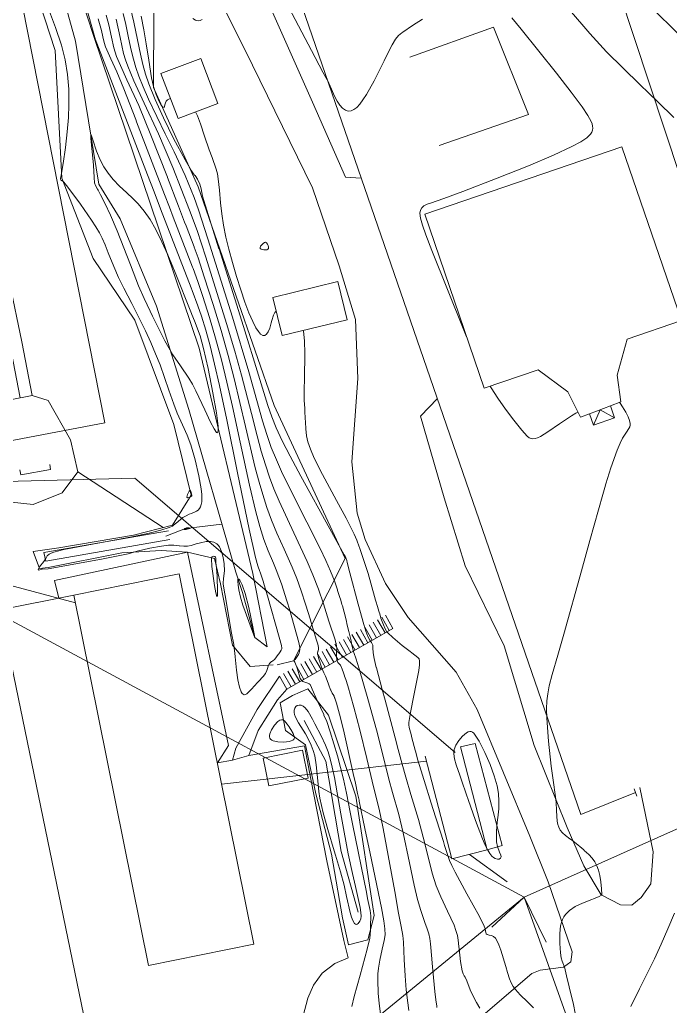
# Model space of a CAD drawing. Header units: metres. Extents: x 1233805 to 1234355, y 654698 to 655114.
# Drawn here: x 1234128.7 to 1234171.6, y 654927.6 to 654992.7 of the extents above; entities that cross this region are included whole.
import ezdxf

# ---------------------------------------------------------------- set-up
doc = ezdxf.new("R2010")
doc.units = ezdxf.units.M

msp = doc.modelspace()

# ---------------------------------------------------------------- linework, layer by layer
at = {"layer": 'ИИ_ГИДРОГРАФИЯ', "lineweight": 0}
for points, elevation in [([(1234145.013, 654951.344), (1234144.198, 654951.95), (1234143.374, 654954.929), (1234142.943, 654956.27), (1234139.842, 654967.008), (1234137.711, 654973.813), (1234135.295, 654979.585), (1234133.888, 654981.868), (1234132.364, 654991.308), (1234129.181, 655002.757), (1234126.804, 655011.427), (1234125.945, 655015.295), (1234122.899, 655028.824), (1234120.597, 655040.323), (1234119.644, 655042.035), (1234122.284, 655043.286), (1234123.524, 655041.825), (1234124.913, 655028.55), (1234129.789, 655003.198), (1234133.568, 654991.624), (1234140.523, 654971.04), (1234144.06, 654956.184), (1234145.013, 654951.344)], 5.096), ([(1234142.029, 654959.436), (1234139.618, 654959.141), (1234138.315, 654958.65)], 5.088), ([(1234151.029, 654933.822), (1234149.893, 654937.831), (1234148.891, 654943.8), (1234147.458, 654946.482)], 5.311)]:
    msp.add_lwpolyline(points, dxfattribs=dict(at, elevation=elevation))
at = {"layer": 'ИИ_ГОРИЗОНТАЛИ_ОСН', "lineweight": 0}
for points, elevation in [([(1234143.442, 654999.229), (1234147.946, 654990.702), (1234148.7, 654989.274), (1234148.978, 654988.748), (1234149.018, 654988.672)], 9), ([(1234133.028, 654993.674), (1234133.581, 654991.717), (1234133.6, 654991.649), (1234133.606, 654991.619), (1234133.614, 654991.585), (1234133.631, 654991.542), (1234133.646, 654991.506), (1234133.658, 654991.474), (1234134.362, 654989.64), (1234137.112, 654982.499), (1234137.548, 654981.367), (1234137.977, 654980.255), (1234139.987, 654975.041), (1234140.059, 654974.854), (1234140.445, 654973.841), (1234140.676, 654973.162), (1234140.96, 654972.244), (1234141.242, 654971.214), (1234141.544, 654969.993), (1234141.864, 654968.587), (1234142.345, 654966.318), (1234143.056, 654962.815), (1234143.815, 654959.103), (1234144.242, 654957.235), (1234144.396, 654956.69), (1234144.534, 654956.315), (1234144.555, 654956.266), (1234144.773, 654955.612), (1234144.779, 654955.594), (1234144.825, 654955.433), (1234145.033, 654954.717), (1234145.815, 654951.976), (1234145.962, 654951.425), (1234145.991, 654951.258), (1234145.99, 654951.257), (1234145.981, 654951.214), (1234145.979, 654951.204), (1234145.942, 654951.117), (1234145.864, 654951.003), (1234145.78, 654950.883), (1234145.746, 654950.834), (1234145.525, 654950.535), (1234145.366, 654950.405), (1234145.306, 654950.364), (1234145.164, 654950.236), (1234145.083, 654950.097), (1234145.054, 654949.978), (1234144.998, 654949.769), (1234144.901, 654949.584), (1234144.74, 654949.377), (1234144.445, 654949.054), (1234144.115, 654948.695), (1234144.045, 654948.614), (1234143.768, 654948.319), (1234143.667, 654948.24), (1234143.578, 654948.196), (1234143.495, 654948.185), (1234143.42, 654948.21), (1234143.353, 654948.271), (1234143.292, 654948.368), (1234143.185, 654948.679), (1234143.084, 654949.161), (1234142.991, 654949.807), (1234142.897, 654950.678), (1234142.895, 654950.702), (1234142.808, 654951.472), (1234142.804, 654951.489), (1234142.658, 654952.241), (1234142.234, 654954.72), (1234142.215, 654954.833), (1234142.213, 654954.843), (1234142.114, 654955.481), (1234142.108, 654955.623), (1234142.122, 654955.767), (1234142.134, 654955.849), (1234142.19, 654956.349), (1234142.181, 654956.812), (1234142.116, 654957.242), (1234142.005, 654957.63), (1234141.86, 654957.934), (1234141.777, 654958.05), (1234141.689, 654958.142), (1234141.498, 654958.255), (1234141.263, 654958.302), (1234140.981, 654958.287), (1234140.616, 654958.207), (1234140.331, 654958.128), (1234139.987, 654958.036), (1234139.762, 654957.994), (1234139.508, 654957.983), (1234139.217, 654958.015), (1234139.202, 654958.017), (1234138.854, 654958.054), (1234138.501, 654958.049), (1234138.031, 654957.989), (1234137.257, 654957.842), (1234136.421, 654957.654), (1234136.044, 654957.545), (1234135.827, 654957.48), (1234134.192, 654957.143), (1234131.173, 654956.59), (1234130.56, 654956.498), (1234130.152, 654956.459), (1234130.117, 654956.457), (1234130.007, 654956.432), (1234129.994, 654956.424), (1234129.931, 654956.405), (1234129.897, 654956.419), (1234129.91, 654956.493), (1234129.987, 654956.629), (1234130.254, 654956.983), (1234130.311, 654957.045), (1234130.384, 654957.145), (1234130.4, 654957.177), (1234130.491, 654957.338), (1234130.609, 654957.454), (1234130.743, 654957.53), (1234130.933, 654957.599), (1234131.594, 654957.76), (1234134.078, 654958.234), (1234134.212, 654958.259), (1234136.074, 654958.609), (1234137.22, 654958.844), (1234137.982, 654959.031), (1234138.533, 654959.21), (1234138.754, 654959.313), (1234138.968, 654959.483), (1234138.995, 654959.507), (1234139.452, 654959.87), (1234139.66, 654959.997), (1234139.862, 654960.092), (1234140.026, 654960.15), (1234140.349, 654960.287), (1234140.457, 654960.368), (1234140.543, 654960.466), (1234140.613, 654960.589), (1234140.663, 654960.737), (1234140.694, 654960.91), (1234140.707, 654961.111), (1234140.698, 654961.405), (1234140.661, 654961.761), (1234140.51, 654962.635), (1234140.263, 654963.671), (1234139.967, 654964.663), (1234139.724, 654965.316), (1234139.419, 654965.982), (1234139.064, 654966.766), (1234138.845, 654967.35), (1234138.523, 654968.286), (1234137.94, 654969.944), (1234137.65, 654970.678), (1234137.329, 654971.423), (1234136.971, 654972.195), (1234136.558, 654973.033), (1234136.066, 654973.99), (1234135.546, 654975.004), (1234135.201, 654975.716), (1234134.886, 654976.43), (1234134.52, 654977.333), (1234134.306, 654977.865), (1234134.117, 654978.3), (1234133.931, 654978.669), (1234133.709, 654979.052), (1234133.421, 654979.497), (1234132.676, 654980.56), (1234131.85, 654981.672), (1234131.577, 654982.008), (1234131.465, 654982.118), (1234131.435, 654982.117)], 5.5), ([(1234131.435, 654982.117), (1234131.432, 654982.113), (1234131.415, 654982.099), (1234131.399, 654982.118), (1234131.369, 654982.205), (1234131.363, 654982.286), (1234131.376, 654982.345), (1234131.54, 654983.237), (1234131.69, 654984.293), (1234131.807, 654985.322), (1234131.885, 654986.264), (1234131.922, 654987.108), (1234131.91, 654988.137), (1234131.826, 654989.114), (1234131.666, 654990.07), (1234131.427, 654991.036), (1234131.044, 654992.213), (1234130.442, 654993.794)], 5.5), ([(1234164.972, 654993.38), (1234166.331, 654991.809), (1234167.428, 654990.609), (1234168.515, 654989.523), (1234169.629, 654988.448), (1234170.824, 654987.296), (1234171.862, 654986.267)], 9.5), ([(1234134.37, 654993.034), (1234134.554, 654992.389), (1234134.736, 654991.571), (1234134.894, 654990.866), (1234135.074, 654990.296), (1234135.318, 654989.703), (1234135.751, 654988.762), (1234136.53, 654987.055), (1234137.333, 654985.117), (1234138.421, 654982.325), (1234138.425, 654982.316), (1234139.156, 654980.414), (1234139.56, 654979.364), (1234139.655, 654979.115), (1234140.187, 654977.734), (1234140.197, 654977.71), (1234140.448, 654977.022), (1234140.864, 654975.766), (1234141.449, 654973.924), (1234141.967, 654972.209), (1234142.431, 654970.577), (1234142.837, 654969.042), (1234143.589, 654965.875), (1234144.231, 654963.158), (1234144.482, 654962.203), (1234144.718, 654961.39), (1234144.996, 654960.543), (1234145.31, 654959.701), (1234145.663, 654958.851), (1234146.139, 654957.787), (1234146.669, 654956.595), (1234146.965, 654955.851), (1234147.258, 654955.04), (1234147.547, 654954.167), (1234147.866, 654953.127), (1234147.897, 654953.023), (1234148.213, 654951.997), (1234148.26, 654951.847), (1234148.356, 654951.513), (1234148.401, 654951.291), (1234148.402, 654951.174), (1234148.375, 654951.072), (1234148.365, 654951.046), (1234148.338, 654950.897), (1234148.346, 654950.846), (1234148.353, 654950.826), (1234148.408, 654950.625), (1234148.426, 654950.557), (1234148.622, 654949.925), (1234148.761, 654949.635), (1234148.877, 654949.398), (1234149.038, 654948.952), (1234149.085, 654948.809), (1234149.202, 654948.512), (1234149.217, 654948.477), (1234149.238, 654948.428), (1234149.306, 654948.284), (1234149.353, 654948.227), (1234149.382, 654948.194), (1234149.432, 654948.084), (1234149.432, 654948.084), (1234149.434, 654948.078), (1234149.466, 654947.982), (1234149.473, 654947.96), (1234149.494, 654947.9), (1234149.497, 654947.894), (1234149.589, 654947.63), (1234149.792, 654946.905), (1234150.045, 654945.874), (1234150.698, 654942.975), (1234150.84, 654942.337), (1234150.99, 654941.673), (1234151.083, 654941.233), (1234151.096, 654941.162), (1234151.454, 654939.35), (1234151.808, 654937.693), (1234152.563, 654934.11), (1234152.722, 654933.264), (1234152.794, 654932.725), (1234152.802, 654932.339), (1234152.749, 654931.956), (1234152.619, 654931.382), (1234152.455, 654930.66), (1234152.365, 654930.13), (1234152.329, 654929.759), (1234152.314, 654929.369), (1234152.349, 654928.474), (1234152.407, 654927.834), (1234152.507, 654927.105)], 6.5), ([(1234135.031, 654992.758), (1234135.301, 654991.547), (1234135.536, 654990.499), (1234135.66, 654990.072), (1234135.804, 654989.652), (1234136.199, 654988.7), (1234136.894, 654987.213), (1234137.83, 654985.202), (1234138.774, 654982.982), (1234139.884, 654980.168), (1234140.388, 654978.814), (1234140.969, 654977.047), (1234142.339, 654972.676), (1234142.88, 654970.852), (1234143.324, 654969.27), (1234143.975, 654966.731), (1234144.344, 654965.27), (1234144.621, 654964.248), (1234144.893, 654963.346), (1234145.169, 654962.533), (1234145.46, 654961.776), (1234145.806, 654960.959), (1234146.779, 654958.875), (1234147.665, 654956.98), (1234148.039, 654956.087), (1234148.396, 654955.147), (1234148.735, 654954.17), (1234149.095, 654953.039), (1234149.139, 654952.896), (1234149.474, 654951.869), (1234149.495, 654951.809), (1234149.559, 654951.576), (1234149.56, 654951.568), (1234149.572, 654951.514), (1234149.595, 654951.411), (1234149.611, 654951.25), (1234149.604, 654951.113), (1234149.597, 654950.984), (1234149.598, 654950.681), (1234149.622, 654950.452), (1234149.648, 654950.363), (1234149.69, 654950.298), (1234149.743, 654950.249), (1234149.85, 654950.139), (1234149.969, 654949.869), (1234149.969, 654949.868), (1234149.971, 654949.863), (1234150.052, 654949.618), (1234150.068, 654949.563), (1234150.116, 654949.418), (1234150.125, 654949.401), (1234150.207, 654949.195), (1234150.343, 654948.765), (1234150.746, 654947.357), (1234151.137, 654945.868), (1234151.592, 654943.962), (1234151.947, 654942.473), (1234152.109, 654941.844), (1234152.41, 654940.637), (1234152.681, 654939.362), (1234153.44, 654935.199), (1234153.693, 654933.775), (1234153.856, 654932.895), (1234153.964, 654932.283), (1234154.009, 654931.848), (1234154.072, 654930.7), (1234154.127, 654929.636), (1234154.197, 654928.701), (1234154.298, 654927.85), (1234154.371, 654927.351)], 7), ([(1234135.508, 654993.128), (1234135.68, 654992.413), (1234135.866, 654991.524), (1234136.034, 654990.725), (1234136.178, 654990.132), (1234136.343, 654989.565), (1234136.535, 654989.008), (1234136.816, 654988.302), (1234137.182, 654987.474), (1234138.286, 654985.198), (1234138.879, 654983.997), (1234139.592, 654982.445), (1234140.189, 654980.983), (1234140.474, 654980.189), (1234141.093, 654978.269), (1234142.724, 654973.103), (1234143.81, 654969.497), (1234144.34, 654967.599), (1234144.713, 654966.265), (1234144.993, 654965.349), (1234145.289, 654964.505), (1234145.621, 654963.676), (1234145.966, 654962.902), (1234146.393, 654962.004), (1234147.626, 654959.576), (1234148.52, 654957.821), (1234148.895, 654957.033), (1234149.206, 654956.325), (1234149.45, 654955.701), (1234149.652, 654955.099), (1234149.661, 654955.07), (1234149.815, 654954.598), (1234149.85, 654954.492), (1234149.895, 654954.339), (1234149.954, 654954.136), (1234149.984, 654954.041), (1234150.103, 654953.636), (1234150.221, 654953.127), (1234150.3, 654952.777), (1234150.405, 654952.354), (1234150.469, 654952.098), (1234150.551, 654951.727), (1234150.587, 654951.558), (1234150.653, 654951.272), (1234150.689, 654951.115), (1234150.699, 654951.069), (1234150.749, 654950.904), (1234150.755, 654950.893), (1234150.877, 654950.593), (1234151.097, 654949.9), (1234151.67, 654947.913), (1234152.229, 654945.861), (1234152.645, 654944.21), (1234153.054, 654942.608), (1234153.301, 654941.733), (1234153.705, 654940.283), (1234154.004, 654939.071), (1234154.418, 654937.082), (1234154.722, 654935.605), (1234154.939, 654934.673), (1234155.154, 654933.933), (1234155.43, 654933.157), (1234155.588, 654932.725), (1234155.682, 654932.413), (1234155.753, 654932.098), (1234155.808, 654931.739), (1234155.891, 654930.755), (1234155.911, 654930.458), (1234155.989, 654929.529), (1234156.09, 654928.595), (1234156.162, 654928.051), (1234156.214, 654927.634), (1234156.221, 654927.551)], 7.5), ([(1234136.682, 654992.956), (1234136.871, 654992.048), (1234137.03, 654991.141), (1234137.19, 654990.057), (1234137.371, 654988.9), (1234137.509, 654988.315), (1234137.682, 654987.782), (1234137.885, 654987.319), (1234137.99, 654987.135), (1234138.086, 654987.002), (1234138.153, 654986.944), (1234138.201, 654986.941), (1234138.235, 654986.992), (1234138.266, 654987.113), (1234138.298, 654987.243), (1234138.354, 654987.359), (1234138.439, 654987.445), (1234138.555, 654987.505), (1234138.629, 654987.522)], 8.5), ([(1234140.108, 654992.815), (1234140.289, 654992.701), (1234140.454, 654992.655), (1234140.594, 654992.671), (1234140.732, 654992.738)], 9), ([(1234148.997, 654988.734), (1234149.253, 654988.135), (1234149.453, 654987.688), (1234149.632, 654987.352), (1234149.812, 654987.084), (1234149.994, 654986.886), (1234150.18, 654986.756), (1234150.367, 654986.697), (1234150.557, 654986.711), (1234150.748, 654986.796), (1234150.93, 654986.94), (1234151.129, 654987.153), (1234151.343, 654987.436), (1234151.575, 654987.788), (1234152.082, 654988.691), (1234152.733, 654990.006), (1234152.958, 654990.47), (1234153.262, 654991.063), (1234153.493, 654991.446), (1234153.681, 654991.676), (1234153.914, 654991.861), (1234153.918, 654991.864), (1234153.967, 654991.898), (1234154.619, 654992.344), (1234155.283, 654992.771)], 9), ([(1234161.171, 654992.842), (1234161.787, 654992.104), (1234164.122, 654989.188), (1234165.087, 654987.938), (1234165.808, 654986.967), (1234166.191, 654986.409), (1234166.407, 654986.017), (1234166.47, 654985.851), (1234166.505, 654985.7), (1234166.513, 654985.561), (1234166.494, 654985.43), (1234166.446, 654985.303), (1234166.368, 654985.179), (1234166.259, 654985.056), (1234166.116, 654984.931), (1234165.719, 654984.666), (1234165.129, 654984.351), (1234163.922, 654983.792), (1234162.273, 654983.092), (1234160.208, 654982.262), (1234157.947, 654981.392), (1234156.673, 654980.921), (1234155.791, 654980.618), (1234155.576, 654980.545), (1234155.364, 654980.443), (1234155.223, 654980.317), (1234155.137, 654980.154), (1234155.106, 654979.949), (1234155.141, 654979.628), (1234155.264, 654979.176), (1234155.492, 654978.523), (1234155.883, 654977.505), (1234156.913, 654974.923), (1234158.056, 654972.122), (1234158.189, 654971.806)], 9), ([(1234140.287, 654986.646), (1234140.421, 654986.372), (1234140.618, 654985.857), (1234140.883, 654985.047), (1234141.183, 654984.142), (1234141.372, 654983.644), (1234141.648, 654982.873), (1234141.73, 654982.548), (1234141.787, 654982.216), (1234141.855, 654981.471), (1234141.925, 654980.638), (1234142.013, 654979.911), (1234142.136, 654979.159), (1234142.295, 654978.378), (1234142.488, 654977.573), (1234142.723, 654976.695), (1234142.989, 654975.788), (1234143.269, 654974.904), (1234143.548, 654974.096), (1234143.814, 654973.393), (1234144.059, 654972.819), (1234144.276, 654972.39), (1234144.434, 654972.143), (1234144.583, 654971.978), (1234144.722, 654971.895), (1234144.788, 654971.885), (1234144.851, 654971.894), (1234144.969, 654971.974), (1234145.079, 654972.134), (1234145.181, 654972.373), (1234145.286, 654972.719), (1234145.326, 654972.866), (1234145.429, 654973.219), (1234145.515, 654973.405), (1234145.602, 654973.487)], 8.5), ([(1234133.618, 654981.97), (1234133.593, 654982.31), (1234133.546, 654983.126), (1234133.455, 654984.033), (1234133.37, 654984.882), (1234133.362, 654985.181), (1234133.376, 654985.182), (1234133.401, 654985.129), (1234133.503, 654984.809), (1234133.75, 654984.049), (1234133.978, 654983.483), (1234134.217, 654983.028), (1234134.505, 654982.595), (1234134.845, 654982.178), (1234135.264, 654981.745), (1234135.724, 654981.315), (1234136.16, 654980.907), (1234136.49, 654980.57), (1234136.901, 654980.085), (1234137.279, 654979.54), (1234137.665, 654978.874), (1234138.066, 654978.073), (1234138.451, 654977.221), (1234138.901, 654976.157), (1234140.025, 654973.328), (1234140.049, 654973.265), (1234140.206, 654972.862), (1234140.583, 654971.86), (1234140.818, 654971.025), (1234141.114, 654969.708), (1234141.435, 654968.1), (1234141.664, 654966.774), (1234141.772, 654965.903), (1234141.781, 654965.642), (1234141.759, 654965.5), (1234141.725, 654965.469), (1234141.673, 654965.495), (1234141.515, 654965.72), (1234141.282, 654966.169), (1234140.905, 654966.983), (1234140.309, 654968.244), (1234140.083, 654968.667), (1234139.849, 654969.062), (1234139.28, 654969.893), (1234138.783, 654970.612), (1234138.26, 654971.527), (1234137.576, 654972.888), (1234137.439, 654973.168), (1234137.282, 654973.485), (1234136.882, 654974.32), (1234136.526, 654975.163), (1234135.993, 654976.54), (1234135.11, 654978.796), (1234134.666, 654979.824), (1234134.293, 654980.613), (1234134.003, 654981.177), (1234133.844, 654981.467), (1234133.802, 654981.543), (1234133.679, 654981.781), (1234133.618, 654981.97)], 5), ([(1234144.545, 654977.686), (1234144.562, 654977.636), (1234144.612, 654977.592), (1234144.794, 654977.535), (1234144.904, 654977.53), (1234144.995, 654977.546), (1234145.058, 654977.582), (1234145.092, 654977.638), (1234145.098, 654977.717), (1234145.078, 654977.817), (1234145.033, 654977.923), (1234144.978, 654978.002), (1234144.91, 654978.037), (1234144.838, 654978.013), (1234144.755, 654977.949), (1234144.66, 654977.865), (1234144.579, 654977.773), (1234144.545, 654977.686)], 9), ([(1234147.39, 654972.222), (1234147.404, 654972.163), (1234147.474, 654971.543), (1234147.498, 654970.699), (1234147.477, 654969.053), (1234147.463, 654968.302), (1234147.464, 654967.629), (1234147.492, 654967.067), (1234147.509, 654966.819), (1234147.575, 654965.765), (1234147.577, 654965.727), (1234147.614, 654965.274), (1234147.703, 654964.863), (1234147.868, 654964.378), (1234148.117, 654963.802), (1234148.664, 654962.717), (1234149.594, 654961.007), (1234150.233, 654959.835), (1234150.76, 654958.781), (1234150.928, 654958.384), (1234151.093, 654957.93), (1234151.101, 654957.906), (1234151.153, 654957.758), (1234151.681, 654956.173), (1234152.109, 654954.672), (1234152.175, 654954.429), (1234152.325, 654953.93), (1234152.33, 654953.915), (1234152.419, 654953.632), (1234152.449, 654953.521), (1234152.528, 654953.239), (1234152.694, 654952.786), (1234152.809, 654952.521), (1234152.918, 654952.339), (1234153.042, 654952.199), (1234153.249, 654952.014), (1234153.317, 654951.955), (1234153.459, 654951.831), (1234153.931, 654951.429), (1234154.452, 654951.034), (1234154.577, 654950.942), (1234154.971, 654950.638), (1234155.053, 654950.544), (1234155.085, 654950.399), (1234155.078, 654950.153), (1234155.03, 654949.789), (1234154.704, 654948.134), (1234154.474, 654947), (1234154.377, 654946.357), (1234154.372, 654946.172), (1234154.393, 654946.035), (1234154.393, 654946.035), (1234154.397, 654946.022), (1234154.514, 654945.566), (1234154.577, 654945.33), (1234154.789, 654944.527), (1234154.807, 654944.455), (1234154.97, 654943.859), (1234155.268, 654942.879), (1234155.961, 654940.677), (1234156.649, 654938.488), (1234156.731, 654938.224), (1234157.056, 654937.247), (1234157.206, 654936.909), (1234157.432, 654936.468), (1234158.209, 654935.046), (1234159.029, 654933.543), (1234159.341, 654932.913), (1234159.407, 654932.739), (1234159.433, 654932.61), (1234159.434, 654932.598), (1234159.454, 654932.488), (1234159.487, 654932.41), (1234159.536, 654932.357), (1234159.602, 654932.33), (1234159.677, 654932.323), (1234159.836, 654932.299), (1234159.967, 654932.231), (1234160.09, 654932.107), (1234160.206, 654931.926), (1234160.323, 654931.671), (1234160.452, 654931.321), (1234160.778, 654930.247), (1234160.894, 654929.848), (1234161.023, 654929.443), (1234161.136, 654929.159), (1234161.258, 654928.935), (1234161.415, 654928.721), (1234161.721, 654928.387), (1234162.2, 654927.923), (1234162.26, 654927.868), (1234162.604, 654927.515)], 8.5), ([(1234159.746, 654968.544), (1234159.814, 654968.426), (1234160.244, 654967.755), (1234160.746, 654967.035), (1234161.301, 654966.294), (1234161.836, 654965.63), (1234162.191, 654965.245), (1234162.323, 654965.144), (1234162.445, 654965.085), (1234162.57, 654965.064), (1234162.707, 654965.08), (1234162.864, 654965.134), (1234163.062, 654965.232), (1234163.544, 654965.526), (1234164.318, 654966.048), (1234165.116, 654966.584), (1234165.404, 654966.754), (1234165.543, 654966.822)], 9), ([(1234168.287, 654967.477), (1234168.332, 654967.432), (1234168.492, 654967.182), (1234168.706, 654966.821), (1234168.856, 654966.529), (1234168.954, 654966.283), (1234168.996, 654966.087), (1234168.993, 654965.967), (1234168.96, 654965.853), (1234168.78, 654965.566), (1234168.484, 654965.112), (1234168.317, 654964.771), (1234168.131, 654964.328), (1234167.708, 654963.146), (1234167.387, 654962.093), (1234167.318, 654961.85), (1234167.189, 654961.397), (1234166.33, 654958.361), (1234165.771, 654956.355), (1234164.601, 654952.174), (1234164.204, 654950.794), (1234163.837, 654949.508), (1234163.648, 654948.765), (1234163.546, 654948.246), (1234163.49, 654947.768), (1234163.47, 654947.259), (1234163.484, 654946.64), (1234163.591, 654945.109), (1234163.77, 654943.466), (1234163.927, 654942.38), (1234164.04, 654941.604), (1234164.096, 654941.08), (1234164.124, 654940.514), (1234164.167, 654939.843), (1234164.209, 654939.619), (1234164.268, 654939.433), (1234164.373, 654939.239), (1234164.522, 654939.057), (1234164.715, 654938.885), (1234164.998, 654938.682), (1234165.112, 654938.603), (1234165.417, 654938.372), (1234165.8, 654938.046), (1234165.928, 654937.935), (1234165.956, 654937.911), (1234166.259, 654937.637), (1234166.475, 654937.402), (1234166.651, 654937.155), (1234166.787, 654936.894), (1234166.893, 654936.601), (1234166.981, 654936.249), (1234167.051, 654935.843), (1234167.104, 654935.37), (1234167.124, 654934.995), (1234167.124, 654934.995), (1234167.122, 654934.99), (1234167.115, 654934.978), (1234167.111, 654934.974), (1234167.089, 654934.947), (1234167.089, 654934.947), (1234166.944, 654934.86), (1234166.56, 654934.71), (1234166.465, 654934.676), (1234165.839, 654934.436), (1234165.366, 654934.204), (1234164.991, 654933.952), (1234164.841, 654933.819), (1234164.717, 654933.681), (1234164.606, 654933.52), (1234164.515, 654933.34), (1234164.442, 654933.142), (1234164.388, 654932.923), (1234164.335, 654932.433), (1234164.349, 654931.799), (1234164.349, 654931.797), (1234164.35, 654931.774), (1234164.389, 654931.143), (1234164.433, 654930.824), (1234164.496, 654930.602), (1234164.592, 654930.374), (1234164.609, 654930.338), (1234164.648, 654930.23), (1234164.65, 654930.216), (1234164.777, 654929.624), (1234164.96, 654928.901), (1234165.252, 654927.734), (1234165.364, 654927.172)], 9), ([(1234139.619, 654959.089), (1234139.593, 654959.092), (1234139.557, 654959.095), (1234139.535, 654959.095), (1234139.509, 654959.099), (1234139.544, 654959.125), (1234139.55, 654959.129), (1234139.586, 654959.155), (1234139.586, 654959.156), (1234139.697, 654959.189), (1234139.864, 654959.194), (1234139.942, 654959.181), (1234139.907, 654959.159), (1234139.82, 654959.133), (1234139.728, 654959.11), (1234139.669, 654959.096), (1234139.638, 654959.09), (1234139.619, 654959.089)], 5), ([(1234143.563, 654954.859), (1234143.797, 654953.93), (1234144.084, 654952.56), (1234144.091, 654952.523), (1234144.18, 654952.08), (1234144.206, 654951.947), (1234144.196, 654951.935), (1234144.036, 654952.351), (1234143.407, 654954.085), (1234143.248, 654954.617), (1234143.153, 654955.1), (1234143.104, 654955.408), (1234143.078, 654955.679), (1234143.083, 654955.774), (1234143.105, 654955.817), (1234143.148, 654955.808), (1234143.207, 654955.741), (1234143.368, 654955.425), (1234143.563, 654954.859)], 5), ([(1234147.079, 654946.327), (1234146.878, 654946.707), (1234146.82, 654946.87), (1234146.792, 654947.014), (1234146.793, 654947.166), (1234146.831, 654947.302), (1234146.902, 654947.408), (1234147, 654947.476), (1234147.123, 654947.502), (1234147.26, 654947.482), (1234147.4, 654947.419), (1234147.53, 654947.319), (1234147.725, 654947.067), (1234148, 654946.572), (1234148.07, 654946.439), (1234148.161, 654946.266), (1234148.579, 654945.46), (1234148.862, 654944.846), (1234149.032, 654944.404), (1234149.176, 654943.942), (1234149.312, 654943.402), (1234149.455, 654942.723), (1234149.885, 654940.32), (1234150.097, 654939.104), (1234150.365, 654937.679), (1234150.641, 654936.388), (1234150.84, 654935.534), (1234151.153, 654934.135), (1234151.208, 654933.803), (1234151.224, 654933.571), (1234151.204, 654933.398), (1234151.143, 654933.242), (1234151.022, 654933.075), (1234150.96, 654933.035), (1234150.898, 654933.025), (1234150.839, 654933.045), (1234150.78, 654933.094), (1234150.669, 654933.28), (1234150.587, 654933.503), (1234150.497, 654933.82), (1234150.258, 654934.859), (1234150.089, 654935.617), (1234149.861, 654936.496), (1234149.53, 654937.589), (1234149.438, 654937.882), (1234149.014, 654939.289), (1234148.713, 654940.382), (1234148.495, 654941.361), (1234148.425, 654941.801), (1234148.374, 654942.258), (1234148.337, 654942.711), (1234148.259, 654943.556), (1234148.153, 654944.151), (1234148.051, 654944.503), (1234147.915, 654944.863), (1234147.745, 654945.228), (1234147.537, 654945.607), (1234147.232, 654946.09), (1234147.079, 654946.327)], 5.5), ([(1234160.072, 654937.376), (1234160.215, 654937.334), (1234160.34, 654937.34), (1234160.426, 654937.391), (1234160.459, 654937.48), (1234160.437, 654937.598), (1234160.356, 654937.796), (1234160.219, 654938.155), (1234160.169, 654938.475), (1234160.165, 654938.918), (1234160.167, 654939.013), (1234160.169, 654939.135), (1234160.181, 654939.531), (1234160.225, 654939.947), (1234160.241, 654940.066), (1234160.306, 654940.649), (1234160.319, 654941.156), (1234160.282, 654941.664), (1234160.194, 654942.173), (1234160.011, 654942.826), (1234159.738, 654943.571), (1234159.385, 654944.378), (1234159.006, 654945.12), (1234158.761, 654945.514), (1234158.662, 654945.634), (1234158.57, 654945.713), (1234158.482, 654945.754), (1234158.392, 654945.761), (1234158.296, 654945.733), (1234158.182, 654945.669), (1234157.914, 654945.443), (1234157.665, 654945.151), (1234157.481, 654944.849), (1234157.374, 654944.557), (1234157.345, 654944.278), (1234157.385, 654943.957), (1234157.496, 654943.554), (1234157.734, 654942.869), (1234157.852, 654942.535), (1234158.186, 654941.575), (1234158.294, 654941.264), (1234158.783, 654939.875), (1234159.235, 654938.682), (1234159.42, 654938.257), (1234159.588, 654937.923), (1234159.725, 654937.698), (1234159.855, 654937.534), (1234159.96, 654937.441), (1234160.072, 654937.376)], 9), ([(1234171.909, 654933.775), (1234171.479, 654932.742), (1234171.031, 654931.718), (1234170.59, 654930.759), (1234169.608, 654928.771), (1234169.024, 654927.604)], 9.5)]:
    msp.add_lwpolyline(points, dxfattribs=dict(at, elevation=elevation))
at = {"layer": 'ИИ_ГОРИЗОНТАЛИ_УТОЛЩ', "lineweight": 0}
for points, elevation in [([(1234135.985, 654993.498), (1234136.21, 654992.557), (1234136.45, 654991.397), (1234136.642, 654990.461), (1234136.804, 654989.774), (1234136.985, 654989.128), (1234137.193, 654988.502), (1234137.607, 654987.456), (1234138.158, 654986.242), (1234138.838, 654984.877), (1234139.591, 654983.477), (1234140.017, 654982.746), (1234140.14, 654982.566), (1234140.224, 654982.476), (1234140.258, 654982.445), (1234140.418, 654982.194), (1234140.564, 654981.873), (1234140.645, 654981.555), (1234140.751, 654981.088), (1234141.029, 654980.149), (1234141.831, 654977.609), (1234141.833, 654977.603), (1234143.449, 654972.487), (1234144.444, 654969.273), (1234144.699, 654968.42), (1234145.054, 654967.257), (1234145.312, 654966.512), (1234145.612, 654965.785), (1234146.014, 654964.938), (1234146.536, 654963.917), (1234147.231, 654962.611), (1234149.142, 654959.137), (1234150.103, 654957.423), (1234150.138, 654957.362), (1234150.216, 654957.208), (1234150.216, 654957.206), (1234150.217, 654957.204), (1234150.265, 654957.042), (1234150.303, 654956.896), (1234150.481, 654956.216), (1234151.033, 654954.149), (1234151.391, 654952.825), (1234151.532, 654952.382), (1234151.673, 654952.026), (1234151.787, 654951.788), (1234151.898, 654951.618), (1234151.991, 654951.451), (1234152.001, 654951.272), (1234152.015, 654950.944), (1234152.081, 654950.571), (1234152.223, 654949.981), (1234152.226, 654949.969), (1234152.232, 654949.946), (1234152.608, 654948.52), (1234152.8, 654947.817), (1234153.473, 654945.33), (1234153.669, 654944.565), (1234153.919, 654943.602), (1234154.161, 654942.744), (1234154.506, 654941.598), (1234155.002, 654939.939), (1234155.326, 654938.78), (1234155.625, 654937.575), (1234155.921, 654936.397), (1234156.185, 654935.57), (1234156.48, 654934.851), (1234156.928, 654933.9), (1234157.356, 654932.978), (1234157.485, 654932.629), (1234157.575, 654932.301), (1234157.633, 654931.979), (1234157.677, 654931.557), (1234157.689, 654931.416), (1234157.787, 654930.568), (1234157.893, 654929.96), (1234157.955, 654929.764), (1234158.035, 654929.639), (1234158.097, 654929.552), (1234158.2, 654929.29), (1234158.426, 654928.708), (1234158.616, 654928.293), (1234158.831, 654927.873), (1234159.051, 654927.486)], 8), ([(1234170.487, 654993.441), (1234172.084, 654991.869)], 10), ([(1234133.851, 654992.782), (1234134.077, 654992.019), (1234134.171, 654991.595), (1234134.252, 654991.233), (1234134.344, 654990.941), (1234134.692, 654990.151), (1234135.088, 654989.281), (1234135.543, 654988.172), (1234136.33, 654986.144), (1234136.393, 654985.978), (1234138.237, 654981.189), (1234138.554, 654980.365), (1234138.816, 654979.686), (1234140.087, 654976.387), (1234140.116, 654976.312), (1234140.44, 654975.451), (1234140.77, 654974.464), (1234141.208, 654973.075), (1234141.606, 654971.706), (1234141.989, 654970.283), (1234142.351, 654968.815), (1234142.72, 654967.194), (1234143.23, 654964.839), (1234143.846, 654962.009), (1234144.266, 654960.246), (1234144.532, 654959.28), (1234144.802, 654958.427), (1234145.08, 654957.675), (1234145.422, 654956.867), (1234145.612, 654956.43), (1234145.961, 654955.505), (1234146.32, 654954.369), (1234146.338, 654954.308), (1234146.48, 654953.838), (1234146.647, 654953.282), (1234147.108, 654951.633), (1234147.181, 654951.298), (1234147.179, 654951.156), (1234147.178, 654951.152), (1234147.157, 654951.055), (1234147.154, 654951.033), (1234147.131, 654950.948), (1234147.078, 654950.843), (1234146.861, 654950.513), (1234146.85, 654950.497), (1234146.795, 654950.412), (1234146.798, 654950.404), (1234146.799, 654950.403), (1234146.832, 654950.336), (1234146.935, 654950.108), (1234146.996, 654949.929), (1234146.997, 654949.929), (1234147.124, 654949.498), (1234147.202, 654949.262), (1234147.275, 654949.132), (1234147.368, 654949.055), (1234147.509, 654949.001), (1234147.573, 654948.982), (1234147.695, 654948.945), (1234147.797, 654948.9), (1234147.849, 654948.864), (1234147.944, 654948.665), (1234147.996, 654948.54), (1234148.314, 654947.797), (1234148.751, 654946.872), (1234148.767, 654946.841), (1234148.957, 654946.412), (1234149.181, 654945.741), (1234149.648, 654944.139), (1234150.048, 654942.616), (1234150.26, 654941.675), (1234150.502, 654940.441), (1234150.673, 654939.548), (1234151.564, 654935.156), (1234151.65, 654934.743), (1234151.812, 654933.949), (1234151.855, 654933.58), (1234151.843, 654932.911), (1234151.833, 654932.671), (1234151.832, 654932.616), (1234151.819, 654932.366), (1234151.785, 654932.119), (1234151.621, 654931.386), (1234151.154, 654929.682), (1234150.767, 654928.276), (1234150.609, 654927.601)], 6), ([(1234139.864, 654961.197), (1234139.932, 654961.234), (1234139.977, 654961.257), (1234139.989, 654961.262), (1234140.028, 654961.285), (1234140.04, 654961.332), (1234140.024, 654961.449), (1234139.981, 654961.594), (1234139.929, 654961.666), (1234139.899, 654961.655), (1234139.864, 654961.612), (1234139.762, 654961.401), (1234139.717, 654961.225), (1234139.726, 654961.186), (1234139.754, 654961.168), (1234139.864, 654961.197)], 6), ([(1234141.562, 654957.308), (1234141.502, 654957.329), (1234141.408, 654957.312), (1234141.355, 654957.271), (1234141.332, 654957.163), (1234141.36, 654956.652), (1234141.539, 654955.386), (1234141.631, 654954.9), (1234141.695, 654954.672), (1234141.715, 654954.659), (1234141.729, 654954.702), (1234141.742, 654954.952), (1234141.704, 654956.016), (1234141.639, 654956.753), (1234141.626, 654956.869), (1234141.625, 654957.038), (1234141.626, 654957.123), (1234141.617, 654957.195), (1234141.596, 654957.26), (1234141.562, 654957.308)], 6), ([(1234145.297, 654945.855), (1234145.188, 654945.598), (1234145.168, 654945.492), (1234145.171, 654945.4), (1234145.196, 654945.319), (1234145.245, 654945.25), (1234145.317, 654945.192), (1234145.412, 654945.145), (1234145.719, 654945.075), (1234146.11, 654945.059), (1234146.469, 654945.1), (1234146.608, 654945.14), (1234146.71, 654945.189), (1234146.765, 654945.237), (1234146.799, 654945.293), (1234146.813, 654945.358), (1234146.808, 654945.434), (1234146.739, 654945.614), (1234146.574, 654945.884), (1234146.525, 654945.96), (1234146.457, 654946.066), (1234146.339, 654946.249), (1234146.157, 654946.465), (1234146.057, 654946.524), (1234145.957, 654946.535), (1234145.847, 654946.5), (1234145.726, 654946.416), (1234145.493, 654946.163), (1234145.297, 654945.855)], 6)]:
    msp.add_lwpolyline(points, dxfattribs=dict(at, elevation=elevation))
at = {"layer": 'ИИ_ДОРОГИ_АД', "lineweight": 0}
for points in [[(1234152.087, 654920.881), (1234162.484, 654929.793), (1234163.045, 654929.995), (1234164.574, 654930.213), (1234165.078, 654930.55), (1234165.161, 654931.222), (1234163.581, 654935.835), (1234162.355, 654938.848), (1234158.875, 654947.212), (1234157.496, 654949.672), (1234154.325, 654953.284), (1234152.827, 654955.53), (1234151.49, 654958.433), (1234150.956, 654960.16), (1234150.603, 654963.557), (1234151, 654969.058), (1234150.845, 654972.94), (1234149.764, 654976.479), (1234148.018, 654981.63), (1234143.529, 654990.763), (1234140.432, 654996.939)], [(1234145.015, 654994.038), (1234147.997, 654987.279), (1234150.196, 654982.328), (1234151.227, 654982.278)], [(1234156.254, 654967.725), (1234155.144, 654966.569), (1234156.714, 654961.166), (1234158.101, 654956.676), (1234160.669, 654951.404), (1234162.641, 654944.833), (1234164.831, 654939.43), (1234165.923, 654936.885), (1234167.077, 654934.98), (1234168.347, 654934.317), (1234169.097, 654934.302), (1234169.717, 654934.807), (1234170.352, 654935.702), (1234170.516, 654937.81), (1234169.633, 654942.055)], [(1234141.725, 654943.68), (1234142.455, 654944.833), (1234139.754, 654957.59), (1234130.974, 654955.71), (1234131.246, 654954.559)], [(1234132.241, 654954.759), (1234127.375, 654953.778), (1234135.14, 654916.221), (1234140.305, 654917.25), (1234141.079, 654917.889), (1234141.709, 654918.249), (1234142.934, 654918.789), (1234143.936, 654918.97), (1234144.927, 654919.006), (1234145.971, 654918.763)], [(1234145.819, 654949.41), (1234144.358, 654947.198), (1234142.947, 654944.651), (1234142.728, 654943.871)], [(1234143.807, 654944.165), (1234144.43, 654945.812), (1234145.695, 654947.838), (1234146.315, 654948.544)], [(1234149.635, 654921.668), (1234149.023, 654922.172), (1234148.338, 654923.05), (1234147.941, 654924.206), (1234147.397, 654926.988), (1234147.703, 654928.162), (1234148.082, 654929.011), (1234148.639, 654929.801), (1234149.477, 654930.44), (1234150.354, 654930.827), (1234150.085, 654931.956), (1234148.961, 654937.218), (1234147.893, 654942.611), (1234147.476, 654944.808), (1234143.807, 654944.165)], [(1234142.728, 654943.871), (1234141.725, 654943.68)], [(1234142.728, 654943.871), (1234143.807, 654944.165)]]:
    msp.add_lwpolyline(points, dxfattribs=at)
at = {"layer": 'ИИ_ДОРОГИ_ЖД', "lineweight": 0}
for points in [[(1234102.485, 655092.451), (1234105.189, 655079.698), (1234110.463, 655054.923), (1234113.471, 655040.626), (1234119.855, 655010.484), (1234128.022, 654971.307), (1234128.71, 654967.77)], [(1234103.274, 655092.561), (1234105.967, 655079.863), (1234111.241, 655055.087), (1234114.249, 655040.79), (1234120.633, 655010.648), (1234128.801, 654971.464), (1234129.49, 654967.922)], [(1234126.39, 654966.067), (1234127.152, 654967.352), (1234127.929, 654967.619), (1234129.49, 654967.922), (1234130.545, 654967.607), (1234132.024, 654964.994), (1234132.502, 654962.89), (1234131.474, 654961.504), (1234129.561, 654960.739), (1234128.126, 654960.882), (1234127.074, 654962.866), (1234126.214, 654965.424)], [(1234128.687, 654963.02), (1234128.748, 654962.688), (1234130.715, 654963.046), (1234130.655, 654963.378)]]:
    msp.add_lwpolyline(points, dxfattribs=at)
at = {"layer": 'ИИ_КАБЕЛЬ_СВЯЗИ', "lineweight": 0}
msp.add_lwpolyline([(1234109.138, 655093.38), (1234134.289, 654966.125), (1234093.444, 654958.357)], dxfattribs=at)
at = {"layer": 'ИИ_ЛЭП_ВН', "lineweight": 0}
msp.add_lwpolyline([(1234249.351, 654825.911), (1234230.643, 654877.053), (1234219.422, 654907.631), (1234196.274, 654950.12), (1234161.978, 654934.825)], dxfattribs=at)
at = {"layer": 'ИИ_ЛЭП_ВН', "lineweight": 0, "elevation": -11.67}
for points in [[(1234104.321, 654887.734), (1234161.978, 654934.825)], [(1234161.978, 654934.825), (1234159.849, 654932.853)], [(1234161.978, 654934.825), (1234163.442, 654931.86)]]:
    msp.add_lwpolyline(points, dxfattribs=at)
at = {"layer": 'ИИ_ЛЭП_НН', "lineweight": 0, "elevation": -11.67}
for points in [[(1234125.308, 654954.573), (1234161.978, 654934.825)], [(1234161.978, 654934.825), (1234173.077, 654903.717), (1234180.16, 654873.686), (1234184.365, 654839.004), (1234184.636, 654804.491), (1234183.229, 654770.133), (1234192.646, 654732.06)]]:
    msp.add_lwpolyline(points, dxfattribs=at)
at = {"layer": 'ИИ_ЛЭП_НН', "lineweight": 0}
msp.add_lwpolyline([(1234155.529, 654943.795), (1234142.008, 654942.277)], dxfattribs=at)
at = {"layer": 'ИИ_ОБОРУДОВАНИЕ', "lineweight": 0}
msp.add_lwpolyline([(1234155.441, 654944.133), (1234157.207, 654937.342), (1234159.543, 654937.95), (1234157.777, 654944.74)], dxfattribs=at)
at = {"layer": 'ИИ_ОГРАДЫ', "lineweight": 0}
for points in [[(1234163.765, 655007.785), (1234162.759, 655010.91), (1234143.221, 655005.455), (1234165.738, 654940.271), (1234169.342, 654941.729)], [(1234177.935, 654966.227), (1234173.297, 654979.33), (1234165.213, 655003.731)], [(1234157.777, 654944.74), (1234158.753, 654944.973), (1234160.533, 654938.239), (1234159.543, 654937.95)], [(1234169.25, 654941.962), (1234169.434, 654941.497)]]:
    msp.add_lwpolyline(points, dxfattribs=at)
at = {"layer": 'ИИ_ОТКОС', "lineweight": 0}
for points, elevation in [([(1234145.402, 654950.162), (1234143.893, 654950.042), (1234142.719, 654951.441), (1234141.933, 654955.508), (1234141.543, 654957.179), (1234139.754, 654957.59), (1234138.005, 654957.702), (1234135.412, 654957.546), (1234130.545, 654956.577), (1234129.973, 654956.5), (1234129.56, 654957.629), (1234131.257, 654957.882), (1234136.181, 654958.72), (1234138.77, 654959.37), (1234139.987, 654961.351), (1234138.851, 654966.016), (1234136.273, 654972.898), (1234133.531, 654976.969), (1234131.459, 654982.276), (1234131.005, 654990.692), (1234129.338, 654995.849)], 5.597), ([(1234137.534, 654993.198), (1234137.497, 654988.245), (1234140.459, 654981.698), (1234145.466, 654967.258), (1234150.168, 654957.169), (1234146.756, 654950.408), (1234145.684, 654950.158)], 5.597), ([(1234146.217, 654945.823), (1234145.863, 654947.655), (1234146.689, 654948.125), (1234147.697, 654948.573), (1234149.054, 654946.829), (1234150.88, 654941.478), (1234152.081, 654933.619), (1234151.67, 654932.013), (1234150.381, 654931.682), (1234149.988, 654933.45), (1234149.254, 654937.649), (1234148.226, 654941.637), (1234147.55, 654944.868), (1234146.217, 654945.823)], 6.221)]:
    msp.add_lwpolyline(points, dxfattribs=dict(at, elevation=elevation))
at = {"layer": 'ИИ_СООРУЖЕНИЕ', "lineweight": 0}
for points in [[(1234138.593, 654958.423), (1234130.394, 654956.987), (1234130.265, 654957.576), (1234138.49, 654958.994)], [(1234145.819, 654949.41), (1234146.315, 654948.544), (1234153.315, 654952.557), (1234152.819, 654953.423)], [(1234151.74, 654952.804), (1234152.236, 654951.938)], [(1234152.022, 654952.966), (1234152.518, 654952.1)], [(1234152.304, 654953.127), (1234152.8, 654952.262)], [(1234152.586, 654953.289), (1234153.082, 654952.423)], [(1234150.612, 654952.157), (1234151.108, 654951.292)], [(1234150.894, 654952.319), (1234151.39, 654951.454)], [(1234151.176, 654952.481), (1234151.672, 654951.615)], [(1234151.458, 654952.642), (1234151.954, 654951.777)], [(1234149.484, 654951.511), (1234149.98, 654950.645)], [(1234149.766, 654951.673), (1234150.262, 654950.807)], [(1234150.048, 654951.834), (1234150.544, 654950.969)], [(1234150.33, 654951.996), (1234150.826, 654951.13)], [(1234148.356, 654950.864), (1234148.852, 654949.999)], [(1234148.638, 654951.026), (1234149.134, 654950.16)], [(1234148.92, 654951.188), (1234149.416, 654950.322)], [(1234149.202, 654951.349), (1234149.698, 654950.484)], [(1234147.228, 654950.218), (1234147.725, 654949.352)], [(1234147.51, 654950.38), (1234148.007, 654949.514)], [(1234147.792, 654950.541), (1234148.289, 654949.676)], [(1234148.074, 654950.703), (1234148.57, 654949.837)], [(1234146.101, 654949.571), (1234146.597, 654948.706)], [(1234146.383, 654949.733), (1234146.879, 654948.867)], [(1234146.665, 654949.895), (1234147.161, 654949.029)], [(1234146.946, 654950.056), (1234147.443, 654949.191)]]:
    msp.add_lwpolyline(points, dxfattribs=at)
at = {"layer": 'ИИ_СТРОЕНИЕ', "lineweight": 0}
for points in [[(1234138.002, 654989.171), (1234140.636, 654990.171), (1234141.762, 654987.206), (1234139.128, 654986.206), (1234138.002, 654989.171)], [(1234155.422, 654979.885), (1234168.448, 654984.346), (1234172.378, 654972.87), (1234168.798, 654971.644), (1234168.125, 654969.263), (1234168.376, 654967.511), (1234167.69, 654967.25), (1234166.302, 654966.723), (1234165.706, 654966.496), (1234164.871, 654968.164), (1234162.917, 654969.63), (1234159.352, 654968.409), (1234155.422, 654979.885)], [(1234149.671, 654975.451), (1234145.378, 654974.403), (1234145.994, 654971.882), (1234150.287, 654972.93), (1234149.671, 654975.451)], [(1234166.558, 654965.975), (1234167.962, 654966.456), (1234167.69, 654967.25), (1234166.302, 654966.723), (1234166.558, 654965.975)], [(1234166.558, 654965.975), (1234166.996, 654966.987), (1234167.962, 654966.456)], [(1234132.241, 654954.759), (1234137.173, 654930.307), (1234144.139, 654931.712), (1234139.207, 654956.164), (1234132.241, 654954.759)], [(1234144.753, 654943.99), (1234145.122, 654942.161), (1234147.719, 654942.685), (1234147.35, 654944.514), (1234144.753, 654943.99)]]:
    msp.add_lwpolyline(points, dxfattribs=at)
at = {"layer": 'ИИ_УГОДЬЯ', "lineweight": 0}
for points in [[(1234154.446, 654990.259), (1234159.959, 654992.242), (1234162.278, 654986.461), (1234156.371, 654984.424)], [(1234132.502, 654962.89), (1234138.151, 654959.215)]]:
    msp.add_lwpolyline(points, dxfattribs=at)
at = {"layer": 'ИИ_ЭЛЕКТРОКАБЕЛЬ_ВН', "lineweight": 0, "elevation": -11.67}
msp.add_lwpolyline([(1234160.873, 654935.84), (1234158.375, 654937.646)], dxfattribs=at)
at = {"layer": 'ИИ_ЭЛЕКТРОКАБЕЛЬ_НН', "lineweight": 0}
for points in [[(1234104.61, 654961.649), (1234136.273, 654962.468), (1234157.435, 654944.36)], [(1234104.61, 654961.649), (1234132.345, 654954.24)]]:
    msp.add_lwpolyline(points, dxfattribs=at)

doc.saveas('drawing.dxf')
